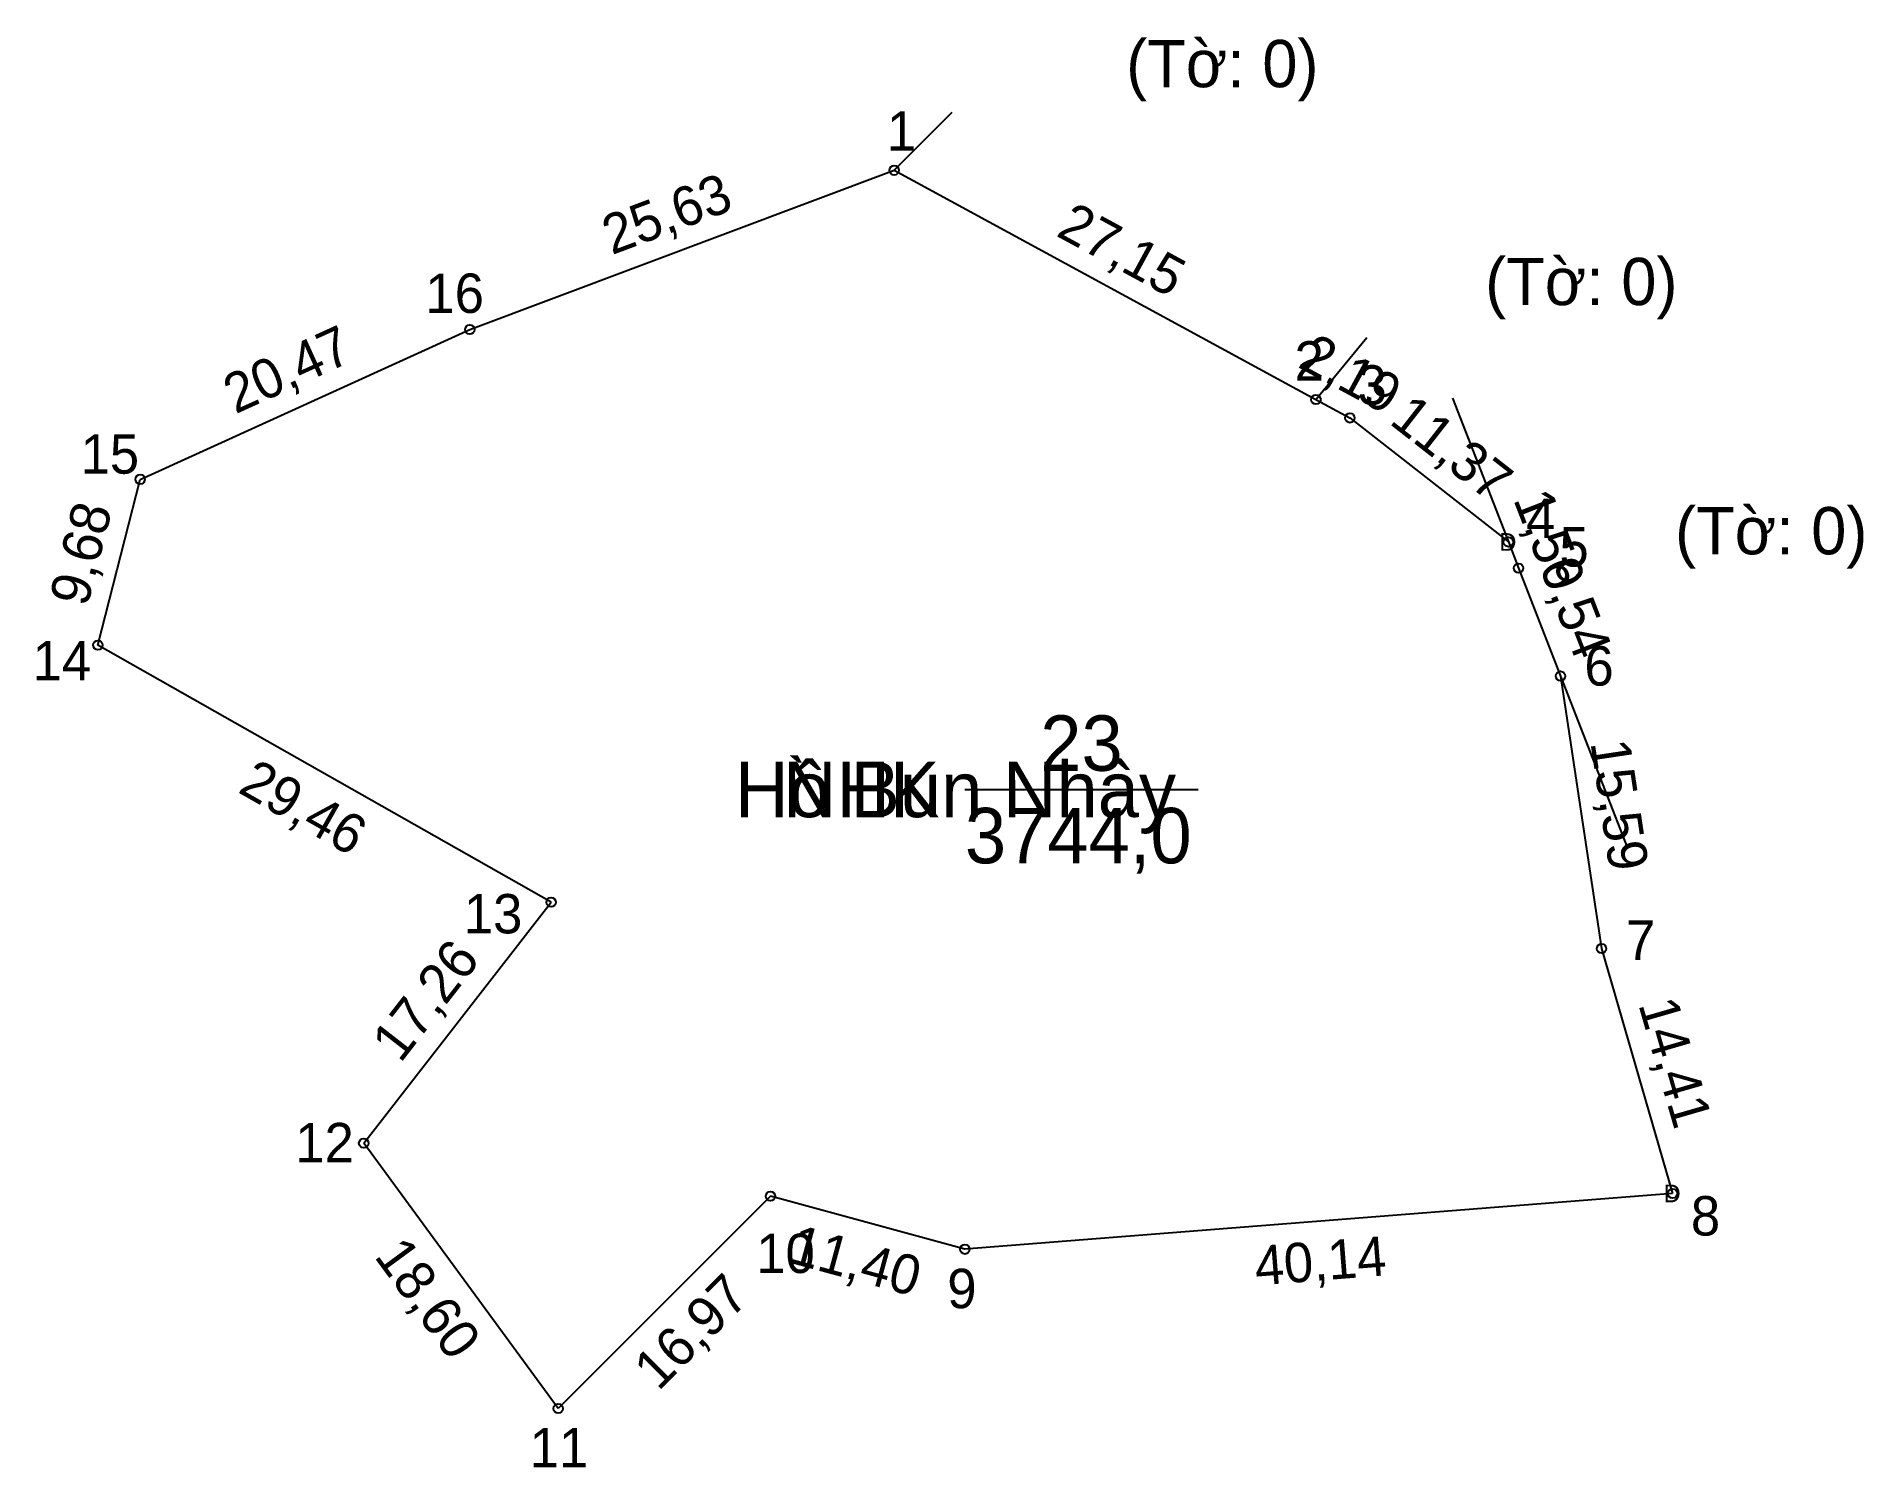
# Model space of a CAD drawing. Extents: x 551155 to 551259, y 1822921 to 1823002.
import ezdxf

# ---------------------------------------------------------------- set-up
doc = ezdxf.new("R2010")
doc.units = 0
for name, color, linetype in [('CanhThua', 7, 'Continuous'), ('ChieuDaiCanhThua', 7, 'Continuous'), ('Level 3', 7, 'Continuous'), ('MocDinhThua', 7, 'Continuous'), ('NhanDiaChinhThua', 7, 'Continuous'), ('NhanTuCan', 7, 'Continuous'), ('RauThua', 7, 'Continuous'), ('SoHieuDinhThua', 7, 'Continuous'), ('TenChuSuDung', 7, 'Continuous')]:
    doc.layers.add(name, color=color, linetype=linetype)

msp = doc.modelspace()

# ---------------------------------------------------------------- linework, layer by layer
at = {"layer": 'CanhThua'}
for p, q in [((551180, 1822985), (551204, 1822994)), ((551204, 1822994), (551227.85, 1822981.04)), ((551161.36, 1822976.53), (551180, 1822985)), ((551227.85, 1822981.04), (551229.77, 1822980)), ((551229.77, 1822980), (551238.73, 1822972.99)), ((551158.97, 1822967.16), (551161.36, 1822976.53)), ((551238.73, 1822972.99), (551239.31, 1822971.51)), ((551239.31, 1822971.51), (551241.68, 1822965.41)), ((551184.6, 1822952.62), (551158.97, 1822967.16)), ((551241.68, 1822965.41), (551244, 1822950)), ((551174, 1822939), (551184.6, 1822952.62)), ((551244, 1822950), (551248.02, 1822936.16)), ((551185, 1822924), (551174, 1822939)), ((551197, 1822936), (551185, 1822924)), ((551208, 1822933), (551197, 1822936)), ((551248.02, 1822936.16), (551208, 1822933))]:
    msp.add_line(p, q, dxfattribs=at)
at = {"layer": 'MocDinhThua'}
for centre in [(551204, 1822994), (551180, 1822985), (551227.85, 1822981.04), (551229.77, 1822980), (551161.36, 1822976.53), (551238.73, 1822972.99), (551239.31, 1822971.51), (551158.97, 1822967.16), (551241.68, 1822965.41), (551184.6, 1822952.62), (551244, 1822950), (551174, 1822939), (551248.02, 1822936.16), (551197, 1822936), (551208, 1822933), (551185, 1822924)]:
    msp.add_circle(centre, 0.267, dxfattribs=at)
at = {"layer": 'NhanDiaChinhThua'}
msp.add_line((551208, 1822959), (551221.18, 1822959), dxfattribs=at)
at = {"layer": 'RauThua'}
for p, q in [((551204, 1822994), (551207.28, 1822997.28)), ((551227.85, 1822981.04), (551230.73, 1822984.55)), ((551227.85, 1822981.04), (551230.73, 1822984.55)), ((551235.57, 1822981.11), (551238.73, 1822972.99)), ((551241.68, 1822965.41), (551245.46, 1822955.67))]:
    msp.add_line(p, q, dxfattribs=at)

# ---------------------------------------------------------------- texts
at = {"layer": 'ChieuDaiCanhThua'}
for s, rotation, p in [('25,63', 20.556, (551188.03, 1822989.2)), ('27,15', 331.4864, (551213.09, 1822990.33)), ('20,47', 24.4268, (551166.74, 1822980.2)), ('2,19', 331.4879, (551226.75, 1822982.91)), ('11,37', 321.965, (551231.93, 1822979.72)), ('1,59', 291.2337, (551238.99, 1822975.41)), ('9,68', 75.7167, (551158.36, 1822969.26)), ('6,54', 291.2432, (551240.46, 1822971.61)), ('15,59', 278.5746, (551243.37, 1822961.65)), ('29,46', 330.4346, (551166.82, 1822958.87)), ('17,26', 52.1195, (551176.07, 1822943.48)), ('14,41', 286.1879, (551246.07, 1822946.85)), ('18,60', 306.2538, (551174.55, 1822932.6)), ('11,40', 344.7449, (551197.94, 1822932.28)), ('40,14', 4.5135, (551224.47, 1822930.95)), ('16,97', 45, (551190.66, 1822924.94))]:
    msp.add_text(s, height=2.226, rotation=rotation, dxfattribs=at).set_placement(p)
at = {"layer": 'Level 3'}
for p in [(551238.22, 1822972.49), (551247.51, 1822935.66)]:
    msp.add_text('D', height=1, dxfattribs=at).set_placement(p)
at = {"layer": 'NhanDiaChinhThua'}
for s, p in [('23', (551212.26, 1822960.05)), ('NHK', (551197.71, 1822957.43)), ('3744,0', (551208, 1822954.82))]:
    msp.add_text(s, height=3.135, dxfattribs=at).set_placement(p)
at = {"layer": 'NhanTuCan'}
for p in [(551217.12, 1822998.7), (551237.42, 1822986.38), (551248.16, 1822972.29)]:
    msp.add_text('(Tờ: 0)', height=2.671, dxfattribs=at).set_placement(p)
at = {"layer": 'SoHieuDinhThua'}
for s, height, p in [('1', 2.23, (551203.58, 1822995.11)), ('16', 2.226, (551177.49, 1822985.94)), ('2', 2.23, (551226.64, 1822982.11)), ('3', 2.23, (551230.2, 1822980.75)), ('15', 2.226, (551157.99, 1822976.85)), ('4', 2.23, (551239.73, 1822973.21)), ('5', 2.23, (551241.62, 1822971.6)), ('14', 2.226, (551155.27, 1822965.17)), ('6', 2.23, (551243.03, 1822964.87)), ('13', 2.226, (551179.66, 1822950.86)), ('7', 2.23, (551245.38, 1822949.36)), ('12', 2.226, (551170.13, 1822937.92)), ('8', 2.23, (551249.05, 1822933.78)), ('10', 2.226, (551196.2, 1822931.66)), ('9', 2.23, (551207, 1822929.67)), ('11', 2.226, (551183.39, 1822920.67))]:
    msp.add_text(s, height=height, dxfattribs=at).set_placement(p)
at = {"layer": 'TenChuSuDung'}
msp.add_text('Hồ Bun Nhây', height=3.1353, dxfattribs=at).set_placement((551195, 1822957.43))

doc.saveas('drawing.dxf')
